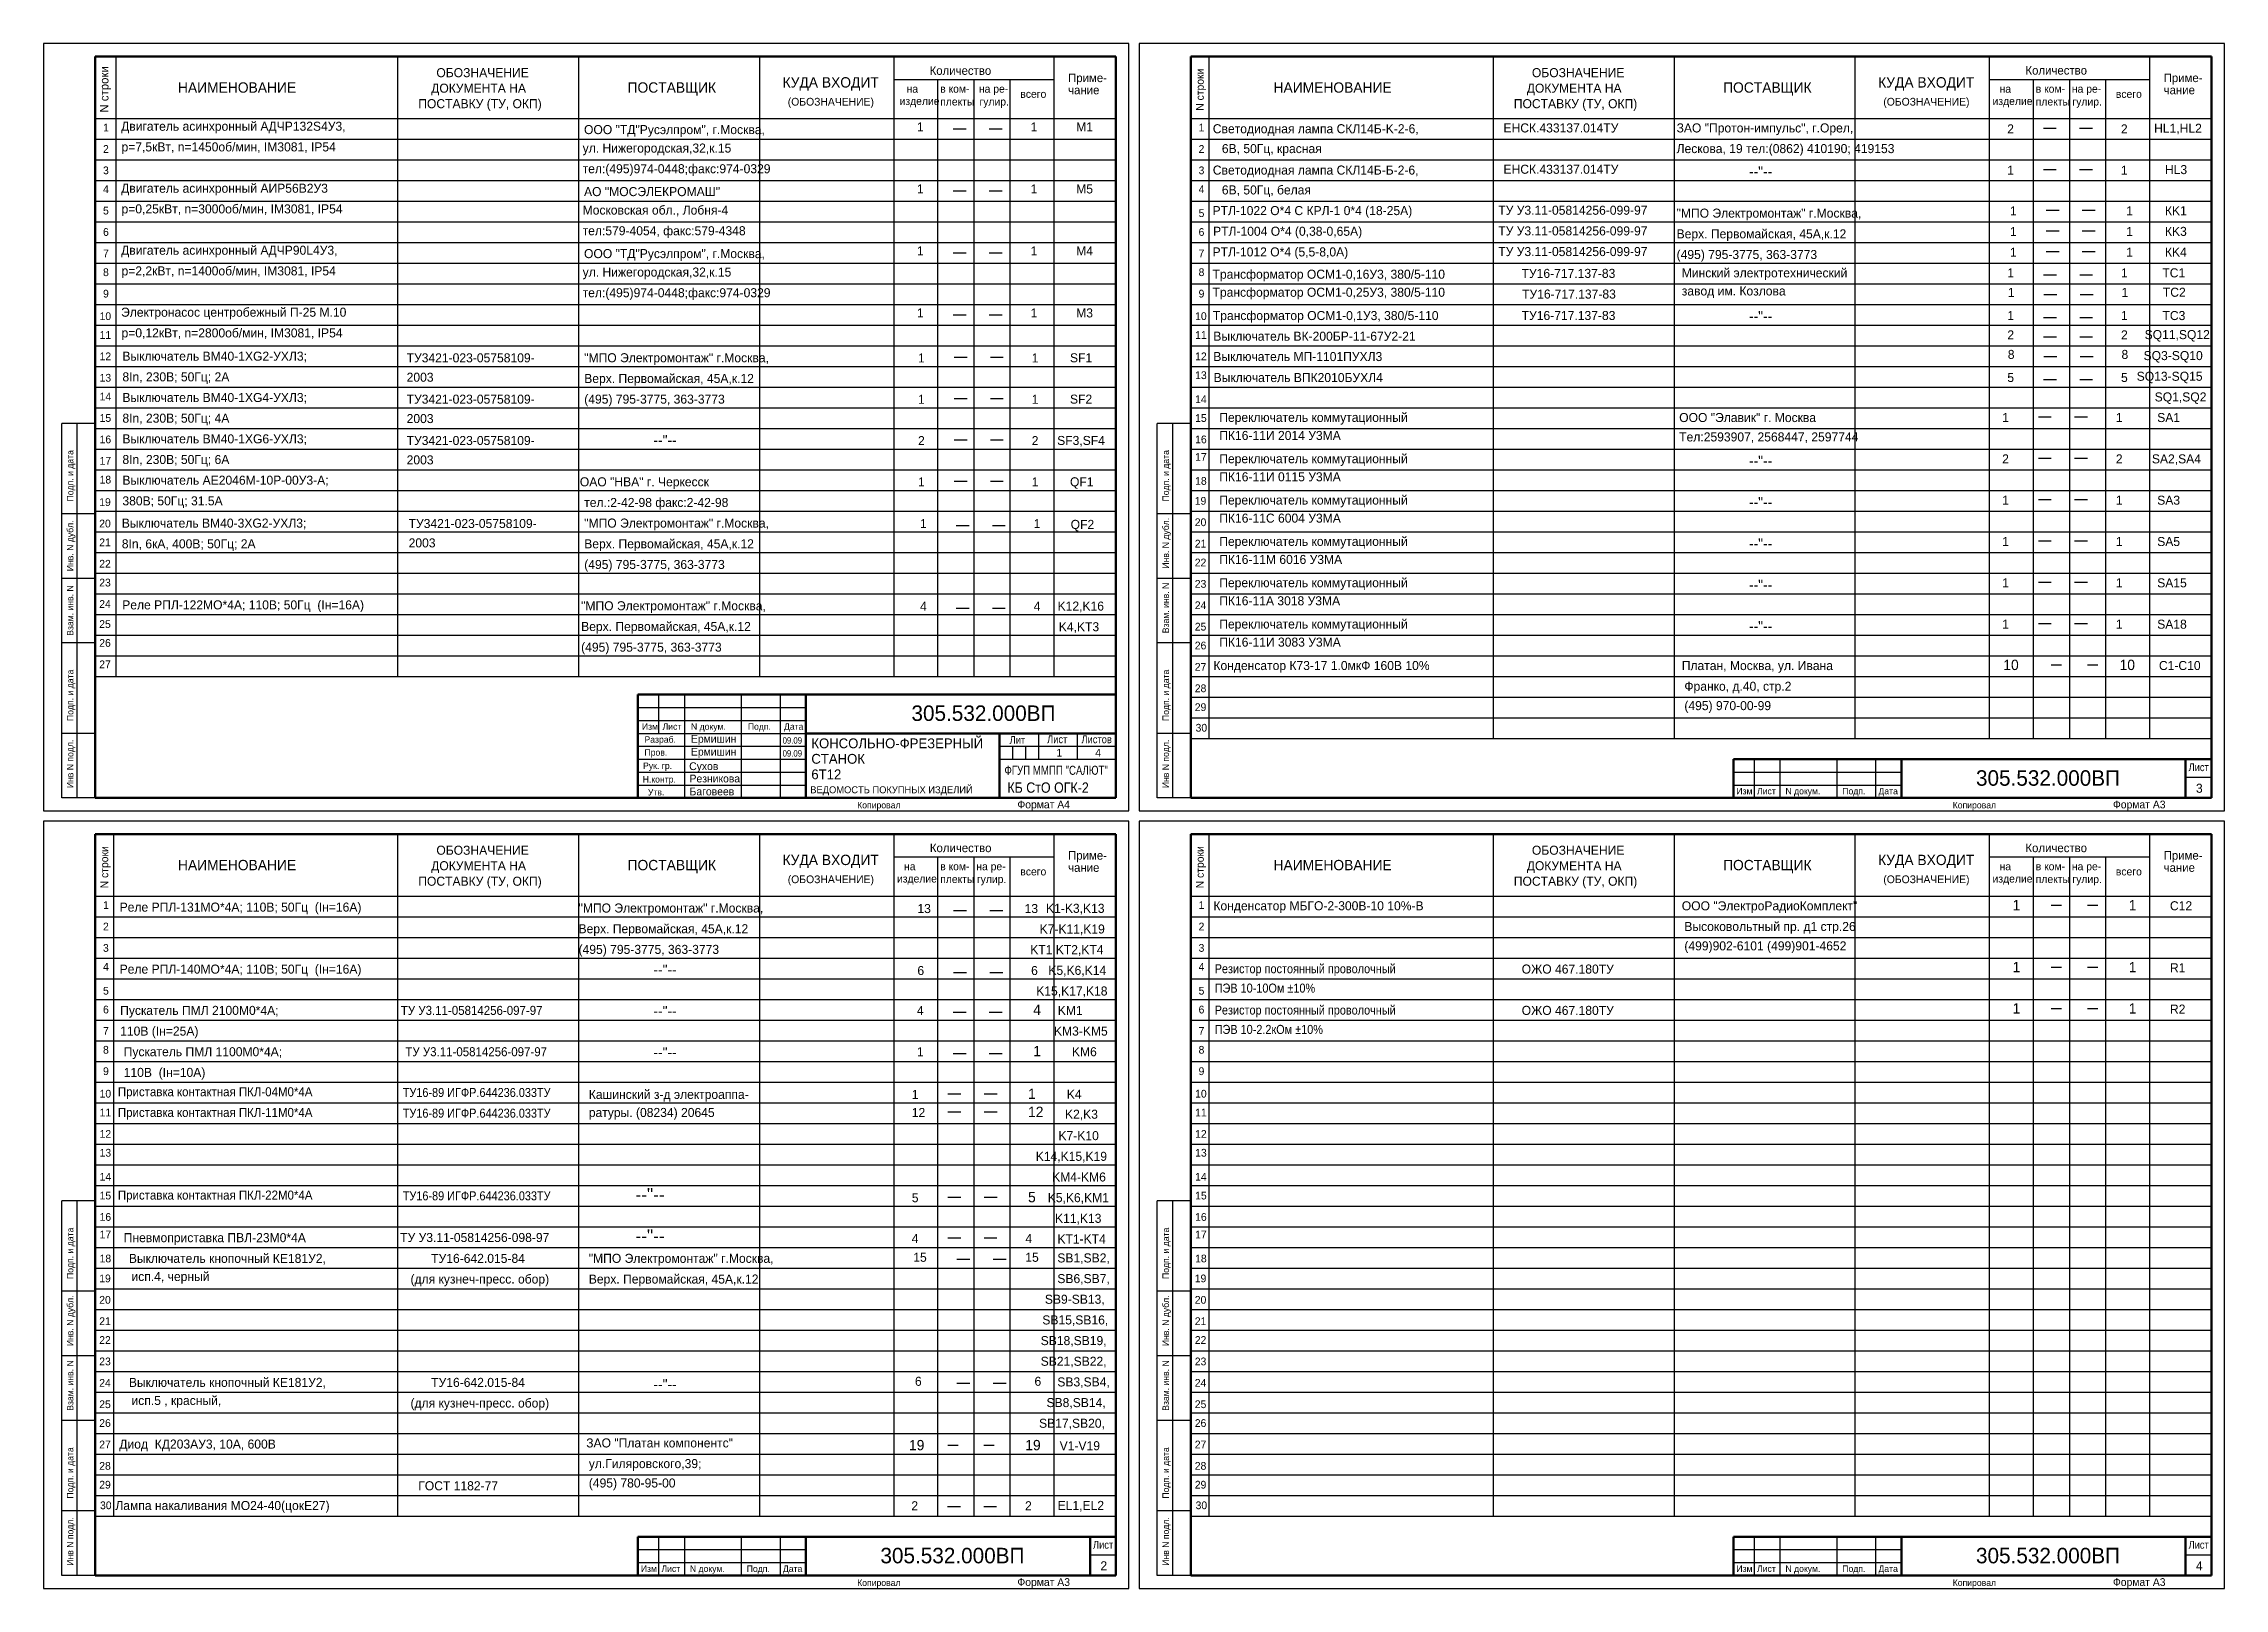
# Model space of a CAD drawing. Header units: inches. Extents: x 0 to 844, y -598 to 0.
import ezdxf

# ---------------------------------------------------------------- set-up
doc = ezdxf.new("R2010")
doc.units = ezdxf.units.IN
doc.header["$MEASUREMENT"] = 0
for name, color, linetype, lineweight in [('Layer1', 6, 'Continuous', 50), ('РАМКА', 7, 'Continuous', 30), ('Слой1', 3, 'Continuous', 30)]:
    doc.layers.add(name, color=color, linetype=linetype, lineweight=lineweight)

# ---------------------------------------------------------------- blocks, each defined once
blk = doc.blocks.new('То же')
blk.add_text('--"--', height=5).set_placement((3, 1))

msp = doc.modelspace()

# ---------------------------------------------------------------- linework, layer by layer
for p, q in [((391, -14), (329, -14)), ((352, -33), (357, -33)), ((366, -33), (371, -33)), ((773.95, -32.77), (778.95, -32.77)), ((787.95, -32.77), (792.95, -32.77)), ((773.95, -48.77), (778.95, -48.77)), ((787.95, -48.77), (792.95, -48.77)), ((352, -57), (357, -57)), ((366, -57), (371, -57)), ((775, -64.5), (780, -64.5)), ((789, -64.5), (794, -64.5)), ((775, -72.5), (780, -72.5)), ((789, -72.5), (794, -72.5)), ((352, -81), (357, -81)), ((366, -81), (371, -81)), ((775, -80.5), (780, -80.5)), ((789, -80.5), (794, -80.5)), ((774, -89.5), (779, -89.5)), ((788, -89.5), (793, -89.5)), ((774.18, -97.07), (779.18, -97.07)), ((788.18, -97.07), (793.18, -97.07)), ((352, -105), (357, -105)), ((366, -105), (371, -105)), ((774, -106), (779, -106)), ((788, -106), (793, -106)), ((774, -113.5), (779, -113.5)), ((788, -113.5), (793, -113.5)), ((352.41, -121.44), (357.41, -121.44)), ((366.41, -121.44), (371.41, -121.44)), ((774.18, -121.07), (779.18, -121.07)), ((788.18, -121.07), (793.18, -121.07)), ((774, -130), (779, -130)), ((788, -130), (793, -130)), ((352.41, -137.44), (357.41, -137.44)), ((366.41, -137.44), (371.41, -137.44)), ((772, -144.5), (777, -144.5)), ((786, -144.5), (791, -144.5)), ((352.41, -153.44), (357.41, -153.44)), ((366.41, -153.44), (371.41, -153.44)), ((772, -160.5), (777, -160.5)), ((786, -160.5), (791, -160.5)), ((352.41, -169.44), (357.41, -169.44)), ((366.41, -169.44), (371.41, -169.44)), ((772, -176.5), (777, -176.5)), ((786, -176.5), (791, -176.5)), ((353.18, -186.57), (358.18, -186.57)), ((367.18, -186.57), (372.18, -186.57)), ((772, -192.5), (777, -192.5)), ((786, -192.5), (791, -192.5)), ((772, -208.5), (777, -208.5)), ((786, -208.5), (791, -208.5)), ((353.18, -218.57), (358.18, -218.57)), ((367.18, -218.57), (372.18, -218.57)), ((772, -224.5), (777, -224.5)), ((786, -224.5), (791, -224.5)), ((777, -240.5), (781, -240.5)), ((791, -240.5), (795, -240.5)), ((829, -284), (839, -284)), ((352.18, -335.57), (357.18, -335.57)), ((366.18, -335.57), (371.18, -335.57)), ((777, -333.5), (781, -333.5)), ((791, -333.5), (795, -333.5)), ((352.18, -359.57), (357.18, -359.57)), ((366.18, -359.57), (371.18, -359.57)), ((777, -357.5), (781, -357.5)), ((791, -357.5), (795, -357.5)), ((352, -375), (357, -375)), ((366, -375), (371, -375)), ((777, -373.5), (781, -373.5)), ((791, -373.5), (795, -373.5)), ((352, -391), (357, -391)), ((366, -391), (371, -391)), ((350, -406.52), (355, -406.52)), ((350, -413.52), (355, -413.52)), ((364, -406.52), (369, -406.52)), ((364, -413.52), (369, -413.52)), ((350, -446.52), (355, -446.52)), ((364, -446.52), (369, -446.52)), ((349.95, -462.35), (354.95, -462.35)), ((363.95, -462.35), (368.95, -462.35)), ((353.48, -470.57), (358.48, -470.57)), ((367.48, -470.57), (372.48, -470.57)), ((353.48, -518.57), (358.48, -518.57)), ((367.48, -518.57), (372.48, -518.57)), ((349.93, -542.53), (353.93, -542.53)), ((363.93, -542.53), (367.93, -542.53)), ((349.83, -566.29), (354.83, -566.29)), ((363.83, -566.29), (368.83, -566.29)), ((405, -585), (415, -585)), ((829, -585), (839, -585))]:
    msp.add_line(p, q)
at = {"layer": 'Layer1'}
for p, q in [((20, -5), (20, -292)), ((20, -5), (415, -5)), ((415, -5), (415, -292)), ((444, -5), (839, -5)), ((444, -292), (444, -5)), ((839, -5), (839, -292)), ((230, -252), (414.73, -252)), ((230, -252), (230, -292)), ((295, -252), (295, -292)), ((295, -267), (414.73, -267)), ((370, -267), (370, -292)), ((654, -277), (839, -277)), ((654, -277), (654, -292)), ((719, -277), (719, -292)), ((829, -292), (829, -277)), ((415, -292), (20, -292)), ((839, -292), (444, -292)), ((20, -306), (415, -306)), ((20, -593), (20, -306)), ((415, -306), (415, -593)), ((444, -306), (839, -306)), ((444, -593), (444, -306)), ((839, -306), (839, -593)), ((230, -578), (415, -578)), ((230, -578), (230, -593)), ((295, -578), (295, -593)), ((405, -593), (405, -578)), ((654, -578), (839, -578)), ((654, -578), (654, -593)), ((719, -578), (719, -593)), ((829, -593), (829, -578)), ((415, -593), (20, -593)), ((839, -593), (444, -593))]:
    msp.add_line(p, q, dxfattribs=at)
at = {"layer": 'РАМКА'}
for p, q in [((238, -252), (238, -267)), ((248, -252), (248, -292)), ((270, -252), (270, -292)), ((285, -252), (285, -292)), ((230, -262), (295, -262)), ((230, -267), (295, -267)), ((385, -267), (385, -277)), ((400, -267), (400, -277)), ((370, -272), (415, -272)), ((370, -277), (415, -277)), ((662, -277), (662, -292)), ((672, -277), (672, -292)), ((694, -277), (694, -292)), ((709, -277), (709, -292)), ((654, -287), (719, -287)), ((839, -292), (654, -292)), ((238, -578), (238, -593)), ((248, -578), (248, -593)), ((270, -578), (270, -593)), ((285, -578), (285, -593)), ((662, -578), (662, -593)), ((672, -578), (672, -593)), ((694, -578), (694, -593)), ((709, -578), (709, -593)), ((230, -588), (295, -588)), ((654, -588), (719, -588)), ((415, -593), (230, -593)), ((839, -593), (654, -593))]:
    msp.add_line(p, q, dxfattribs=at)
at = {"layer": 'Слой1'}
for p, q in [((0, 0), (0, -297)), ((420, 0), (0, 0)), ((420, -297), (420, 0)), ((844, 0), (424, 0)), ((424, 0), (424, -297)), ((844, -297), (844, 0)), ((28, -5), (28, -245)), ((137, -5), (137, -245)), ((207, -5), (207, -245)), ((277, -5), (277, -245)), ((329, -5), (329, -245)), ((391, -5), (391, -245)), ((451, -5), (451, -269)), ((561, -5), (561, -269)), ((631, -5), (631, -269)), ((701, -5), (701, -269)), ((753, -5), (753, -269)), ((815, -5), (815, -269)), ((346, -14), (346, -245)), ((360, -14), (360, -245)), ((374, -14), (374, -245)), ((815, -14), (753, -14)), ((770, -14), (770, -269)), ((784, -14), (784, -269)), ((798, -14), (798, -269)), ((20, -29), (415, -29)), ((444, -29), (839, -29)), ((20, -37), (415, -37)), ((444, -37), (839, -37)), ((20, -45), (415, -45)), ((444, -45), (839, -45)), ((20, -53), (415, -53)), ((444, -53), (839, -53)), ((20, -61), (415, -61)), ((444, -61), (839, -61)), ((20, -69), (415, -69)), ((444, -69), (839, -69)), ((20, -77), (415, -77)), ((444, -77), (839, -77)), ((20, -85), (415, -85)), ((444, -85), (839, -85)), ((20, -93), (415, -93)), ((20, -101), (415, -101)), ((444, -93), (839, -93)), ((444, -101), (839, -101)), ((20, -109), (415, -109)), ((444, -109), (839, -109)), ((20, -117), (415, -117)), ((444, -117), (839, -117)), ((20, -125), (415, -125)), ((444, -125), (839, -125)), ((20, -133), (415, -133)), ((444, -133), (839, -133)), ((20, -141), (415, -141)), ((444, -141), (839, -141)), ((7, -292), (7, -147)), ((20, -147), (7, -147)), ((13, -292), (13, -147)), ((20, -149), (415, -149)), ((431, -292), (431, -147)), ((444, -147), (431, -147)), ((437, -292), (437, -147)), ((444, -149), (839, -149)), ((20, -157), (415, -157)), ((444, -157), (839, -157)), ((20, -165), (415, -165)), ((444, -165), (839, -165)), ((20, -173), (415, -173)), ((444, -173), (839, -173)), ((20, -182), (7, -182)), ((20, -181), (415, -181)), ((444, -182), (431, -182)), ((444, -181), (839, -181)), ((20, -189), (415, -189)), ((444, -189), (839, -189)), ((20, -197), (415, -197)), ((444, -197), (839, -197)), ((20, -207), (7, -207)), ((20, -205), (415, -205)), ((444, -207), (431, -207)), ((444, -205), (839, -205)), ((20, -213), (415, -213)), ((444, -213), (839, -213)), ((20, -221), (415, -221)), ((444, -221), (839, -221)), ((20, -232), (7, -232)), ((20, -229), (415, -229)), ((444, -232), (431, -232)), ((444, -229), (839, -229)), ((20, -237), (415, -237)), ((444, -237), (839, -237)), ((20, -245), (415, -245)), ((444, -245), (839, -245)), ((444, -253), (839, -253)), ((230, -257), (295, -257)), ((444, -261), (839, -261)), ((20, -267), (7, -267)), ((444, -267), (431, -267)), ((444.03, -269.02), (839.03, -269.02)), ((230, -272), (295, -272)), ((230, -277), (295, -277)), ((375, -272), (375, -277)), ((380, -272), (380, -277)), ((230, -282), (295, -282)), ((654, -282), (719, -282)), ((20, -292), (7, -292)), ((230, -287), (295, -287)), ((444, -292), (431, -292)), ((0, -297), (420, -297)), ((420, -301), (0, -301)), ((0, -301), (0, -598)), ((420, -598), (420, -301)), ((424, -297), (844, -297)), ((844, -301), (424, -301)), ((424, -301), (424, -598)), ((844, -598), (844, -301)), ((27, -306), (27, -570)), ((137, -306), (137, -570)), ((207, -306), (207, -570)), ((277, -306), (277, -570)), ((329, -306), (329, -570)), ((391, -306), (391, -570)), ((451, -306), (451, -570)), ((561, -306), (561, -570)), ((631, -306), (631, -570)), ((701, -306), (701, -570)), ((753, -306), (753, -570)), ((815, -306), (815, -570)), ((391, -315), (329, -315)), ((346, -315), (346, -570)), ((360, -315), (360, -570)), ((374, -315), (374, -570)), ((815, -315), (753, -315)), ((770, -315), (770, -570)), ((784, -315), (784, -570)), ((798, -315), (798, -570)), ((20, -330), (415, -330)), ((444, -330), (839, -330)), ((20, -338), (415, -338)), ((20, -346), (415, -346)), ((444, -338), (839, -338)), ((444, -346), (839, -346)), ((20, -354), (415, -354)), ((444, -354), (839, -354)), ((20, -362), (415, -362)), ((444, -362), (839, -362)), ((20, -370), (415, -370)), ((444, -370), (839, -370)), ((20, -378), (415, -378)), ((444, -378), (839, -378)), ((20, -386), (415, -386)), ((444, -386), (839, -386)), ((20, -394), (415, -394)), ((444, -394), (839, -394)), ((20, -402), (415, -402)), ((444, -402), (839, -402)), ((20, -410), (415, -410)), ((444, -410), (839, -410)), ((20, -418), (415, -418)), ((444, -418), (839, -418)), ((20, -426), (415, -426)), ((444, -426), (839, -426)), ((20, -434), (415, -434)), ((444, -434), (839, -434)), ((20, -442), (415, -442)), ((444, -442), (839, -442)), ((7, -593), (7, -448)), ((20, -448), (7, -448)), ((13, -593), (13, -448)), ((20, -450), (415, -450)), ((431, -593), (431, -448)), ((444, -448), (431, -448)), ((437, -593), (437, -448)), ((444, -450), (839, -450)), ((20, -458), (415, -458)), ((444, -458), (839, -458)), ((20, -466), (415, -466)), ((444, -466), (839, -466)), ((20, -474), (415, -474)), ((444, -474), (839, -474)), ((20, -483), (7, -483)), ((20, -482), (415, -482)), ((444, -483), (431, -483)), ((444, -482), (839, -482)), ((20, -490), (415, -490)), ((444, -490), (839, -490)), ((20, -498), (415, -498)), ((20, -506), (415, -506)), ((444, -498), (839, -498)), ((444, -506), (839, -506)), ((20, -508), (7, -508)), ((20, -514), (415, -514)), ((444, -508), (431, -508)), ((444, -514), (839, -514)), ((20, -522), (415, -522)), ((444, -522), (839, -522)), ((20, -530), (415, -530)), ((444, -530), (839, -530)), ((20, -533), (7, -533)), ((20, -538), (415, -538)), ((444, -533), (431, -533)), ((444, -538), (839, -538)), ((20, -546), (415, -546)), ((444, -546), (839, -546)), ((20, -554), (415, -554)), ((444, -554), (839, -554)), ((20, -562), (415, -562)), ((444, -562), (839, -562)), ((20, -568), (7, -568)), ((20.03, -570.02), (415.03, -570.02)), ((444, -568), (431, -568)), ((444.03, -570.02), (839.03, -570.02)), ((230, -583), (295, -583)), ((654, -583), (719, -583)), ((0, -598), (420, -598)), ((20, -593), (7, -593)), ((424, -598), (844, -598)), ((444, -593), (431, -593))]:
    msp.add_line(p, q, dxfattribs=at)

# ---------------------------------------------------------------- block references
for p in [(226.06, -449), (226.06, -465)]:
    msp.add_blockref('То же', p)

# ---------------------------------------------------------------- texts
for s, height, p in [('НАИМЕНОВАНИЕ', 4, (52, -19)), ('ДОКУМЕНТА НА', 3.5, (150, -19)), ('ОБОЗНАЧЕНИЕ', 3.5, (152, -13)), ('ПОСТАВЩИК', 4, (226, -19)), ('КУДА ВХОДИТ', 4, (286, -17)), ('Приме-', 3.3, (396.5, -14.9)), ('НАИМЕНОВАНИЕ', 4, (476, -19)), ('ДОКУМЕНТА НА', 3.5, (574, -19)), ('ОБОЗНАЧЕНИЕ', 3.5, (576, -13)), ('ПОСТАВЩИК', 4, (650, -19)), ('КУДА ВХОДИТ', 4, (710, -17)), ('Приме-', 3.3, (820.5, -14.9)), ('ПОСТАВКУ (ТУ, ОКП)', 3.5, (145, -25)), ('(ОБОЗНАЧЕНИЕ)', 3, (288, -24)), ('чание', 3.3, (396.5, -19.61)), ('ПОСТАВКУ (ТУ, ОКП)', 3.5, (569, -25)), ('(ОБОЗНАЧЕНИЕ)', 3, (712, -24)), ('чание', 3.3, (820.5, -19.61)), ('Двигатель асинхронный АДЧР132S4У3,', 3.5, (29.98, -33.73)), ('ООО "ТД"Русэлпром", г.Москва,', 3.5, (209.15, -35.04)), ('1', 3.5, (338, -34)), ('1', 3.5, (382, -34)), ('M1', 3.5, (399.63, -34)), ('Светодиодная лампа СКЛ14Б-K-2-6,', 3.5, (452.5, -34.71)), ('ЕНСК.433137.014ТУ', 3.5, (565, -34.39)), ('ЗАО "Протон-импульс", г.Орел,', 3.5, (632, -34.39)), ('2', 3.5, (759.95, -34.77)), ('2', 3.5, (803.95, -34.77)), ('HL1,HL2', 3.5, (816.8, -34.52)), ('p=7,5кВт, n=1450об/мин, IM3081, IP54', 3.5, (30.15, -41.73)), ('ул. Нижегородская,32,к.15', 3.5, (208.62, -42.19)), ('6В, 50Гц, красная', 3.5, (456, -42.39)), ('Лескова, 19 тел:(0862) 410190; 419153', 3.5, (632, -42.39)), ('тел:(495)974-0448;факс:974-0329', 3.5, (208.62, -50.19)), ('Светодиодная лампа СКЛ14Б-Б-2-6,', 3.5, (452.5, -50.71)), ('ЕНСК.433137.014ТУ', 3.5, (565, -50.39)), ('--"--', 4, (660, -51.5)), ('1', 3.5, (759.95, -50.77)), ('1', 3.5, (803.95, -50.77)), ('HL3', 3.5, (821, -50.52)), ('Двигатель асинхронный АИР56В2У3', 3.5, (29.98, -57.73)), ('АО "МОСЭЛЕКРОМАШ"', 3.5, (209.15, -59.04)), ('1', 3.5, (338, -58)), ('1', 3.5, (382, -58)), ('M5', 3.5, (399.63, -58)), ('6В, 50Гц, белая', 3.5, (456, -58.39)), ('p=0,25кВт, n=3000об/мин, IM3081, IP54', 3.5, (30.15, -65.73)), ('Московская обл., Лобня-4', 3.5, (208.62, -66.19)), ('РТЛ-1022 О*4 C КРЛ-1 0*4 (18-25А)', 3.5, (452.4, -66.39)), ('ТУ У3.11-05814256-099-97', 3.5, (563, -66.25)), ('"МПО Электромонтаж" г.Москва,', 3.5, (632, -67.37)), ('1', 3.5, (761, -66.5)), ('1', 3.5, (806, -66.5)), ('КK1', 3.5, (821, -66.44)), ('тел:579-4054, факс:579-4348', 3.5, (208.62, -74.19)), ('РТЛ-1004 О*4 (0,38-0,65А)', 3.5, (452.6, -74.39)), ('ТУ У3.11-05814256-099-97', 3.5, (563, -74.25)), ('Верх. Первомайская, 45А,к.12', 3.5, (632, -75.39)), ('1', 3.5, (761, -74.5)), ('1', 3.5, (806, -74.5)), ('КK3', 3.5, (821, -74.44)), ('Двигатель асинхронный АДЧР90L4У3,', 3.5, (29.98, -81.73)), ('ООО "ТД"Русэлпром", г.Москва,', 3.5, (209.15, -83.04)), ('1', 3.5, (338, -82)), ('1', 3.5, (382, -82)), ('M4', 3.5, (399.63, -82)), ('РТЛ-1012 О*4 (5,5-8,0А)', 3.5, (452.4, -82.39)), ('ТУ У3.11-05814256-099-97', 3.5, (563, -82.25)), ('(495) 795-3775, 363-3773', 3.5, (632, -83.39)), ('1', 3.5, (761, -82.5)), ('1', 3.5, (806, -82.5)), ('КK4', 3.5, (821, -82.44)), ('p=2,2кВт, n=1400об/мин, IM3081, IP54', 3.5, (30.15, -89.73)), ('ул. Нижегородская,32,к.15', 3.5, (208.62, -90.19)), ('Трансформатор ОСМ1-0,16У3, 380/5-110', 3.5, (452.4, -91.02)), ('ТУ16-717.137-83', 3.5, (572, -90.7)), ('Минский электротехнический', 3.5, (634, -90.5)), ('1', 3.5, (760, -90.5)), ('1', 3.5, (804, -90.5)), ('TC1', 3.5, (820, -90.5)), ('тел:(495)974-0448;факс:974-0329', 3.5, (208.62, -98.19)), ('Трансформатор ОСМ1-0,25У3, 380/5-110  ', 3.5, (452.4, -98)), ('ТУ16-717.137-83', 3.5, (572.2, -98.7)), ('завод им. Козлова', 3.5, (634, -97.5)), ('1', 3.5, (760.18, -98.07)), ('1', 3.5, (804.18, -98.07)), ('TC2', 3.5, (820.19, -98)), ('Электронасос центробежный П-25 М.10', 3.5, (29.98, -105.73)), ('1', 3.5, (338, -106)), ('1', 3.5, (382, -106)), ('M3', 3.5, (399.63, -106)), ('Трансформатор ОСМ1-0,1У3, 380/5-110', 3.5, (452.51, -107.02)), ('ТУ16-717.137-83', 3.5, (572.04, -107)), ('--"--', 4, (660, -107.5)), ('1', 3.5, (760, -107)), ('1', 3.5, (804, -107)), ('TC3', 3.5, (820.05, -107.02)), ('p=0,12кВт, n=2800об/мин, IM3081, IP54', 3.5, (30.15, -113.73)), ('Выключатель ВК-200БР-11-67У2-21', 3.5, (452.69, -115.02)), ('2', 3.5, (760, -114.5)), ('2', 3.5, (804, -114.5)), ('SQ11,SQ12', 3.5, (813.13, -114.39)), ('Выключатель ВМ40-1ХG2-УХЛ3;', 3.5, (30.5, -122.75)), ('ТУ3421-023-05758109-', 3.5, (140.5, -123.39)), ('"МПО Электромонтаж" г.Москва,', 3.5, (209.23, -123.36)), ('1', 3.5, (338.41, -123.44)), ('1', 3.5, (382.41, -123.44)), ('SF1', 3.5, (397.23, -123.38)), ('Выключатель МП-1101ПУХЛ3', 3.5, (452.69, -122.89)), ('8', 3.5, (760.18, -122.07)), ('8', 3.5, (804.18, -122.07)), ('SQ3-SQ10', 3.5, (812.73, -122.52)), ('8In, 230В; 50Гц; 2А ', 3.5, (30.5, -130.75)), ('2003', 3.5, (140.5, -130.89)), ('Верх. Первомайская, 45А,к.12', 3.5, (209.23, -131.38)), ('Выключатель ВПК2010БУХЛ4', 3.5, (452.82, -131.02)), ('5', 3.5, (760, -131)), ('5', 3.5, (804, -131)), ('SQ13-SQ15', 3.5, (810.06, -130.52)), ('SQ1,SQ2', 3.5, (817.02, -138.52)), ('8In, 230В; 50Гц; 4А ', 3.5, (30.5, -146.75)), ('Выключатель ВМ40-1ХG4-УХЛ3;', 3.5, (30.5, -138.75)), ('ТУ3421-023-05758109-', 3.5, (140.5, -139.39)), ('2003', 3.5, (140.5, -146.89)), ('(495) 795-3775, 363-3773', 3.5, (209.23, -139.38)), ('1', 3.5, (338.41, -139.44)), ('1', 3.5, (382.41, -139.44)), ('SF2', 3.5, (397.23, -139.38)), ('Переключатель коммутационный', 3.5, (455, -146.44)), ('ООО "Элавик" г. Москва', 3.5, (633, -146.5)), ('1', 3.5, (758, -146.5)), ('1', 3.5, (802, -146.5)), ('SА1', 3.5, (818, -146.5)), ('Выключатель ВМ40-1ХG6-УХЛ3;', 3.5, (30.5, -154.75)), ('ТУ3421-023-05758109-', 3.5, (140.5, -155.39)), ('--"--', 4, (236, -155.5)), ('2', 3.5, (338.41, -155.44)), ('2', 3.5, (382.41, -155.44)), ('SF3,SF4', 3.5, (392.26, -155.38)), ('ПК16-11И 2014 У3МА', 3.5, (455, -153.44)), ('Тел:2593907, 2568447, 2597744', 3.5, (633, -154)), ('8In, 230В; 50Гц; 6А ', 3.5, (30.5, -162.75)), ('2003', 3.5, (140.5, -162.89)), ('Переключатель коммутационный', 3.5, (455, -162.44)), ('--"--', 4, (660, -163.5)), ('2', 3.5, (758, -162.5)), ('2', 3.5, (802, -162.5)), ('SА2,SA4', 3.5, (815.94, -162.5)), ('Выключатель AE2046M-10P-00У3-А;', 3.5, (30.5, -170.75)), (' ОАО "НВА" г. Черкесск ', 3.5, (206.23, -171.38)), ('1', 3.5, (338.41, -171.44)), ('1', 3.5, (382.41, -171.44)), ('QF1', 3.5, (397.23, -171.38)), ('ПК16-11И 0115 У3МА', 3.5, (455, -169.44)), ('380В; 50Гц; 31.5А ', 3.5, (30.5, -178.75)), ('тел.:2-42-98 факс:2-42-98', 3.5, (209.23, -179.38)), ('Переключатель коммутационный', 3.5, (455, -178.44)), ('--"--', 4, (660, -179.5)), ('1', 3.5, (758, -178.5)), ('1', 3.5, (802, -178.5)), ('SА3', 3.5, (818, -178.5)), ('Выключатель ВМ40-3ХG2-УХЛ3;', 3.5, (30.27, -187.37)), ('ТУ3421-023-05758109-', 3.5, (141.27, -187.52)), ('"МПО Электромонтаж" г.Москва,', 3.5, (209.23, -187.36)), ('1', 3.5, (339.18, -187.57)), ('1', 3.5, (383.18, -187.57)), ('QF2', 3.5, (397.49, -187.87)), ('ПК16-11C 6004 У3МА', 3.5, (455, -185.44)), ('8In, 6кА, 400В; 50Гц; 2А ', 3.5, (30.27, -195.38)), ('2003', 3.5, (141.27, -195.02)), ('Верх. Первомайская, 45А,к.12', 3.5, (209.23, -195.38)), ('Переключатель коммутационный', 3.5, (455, -194.44)), ('--"--', 4, (660, -195.5)), ('1', 3.5, (758, -194.5)), ('1', 3.5, (802, -194.5)), ('SА5', 3.5, (818, -194.5)), ('(495) 795-3775, 363-3773', 3.5, (209.23, -203.38)), ('ПК16-11M 6016 У3МА', 3.5, (455, -201.44)), ('Переключатель коммутационный', 3.5, (455, -210.44)), ('--"--', 4, (660, -211.5)), ('1', 3.5, (758, -210.5)), ('1', 3.5, (802, -210.5)), ('SА15', 3.5, (818, -210.5)), ('Реле РПЛ-122MО*4A; 110В; 50Гц  (Iн=16А)', 3.5, (30.42, -219.02)), ('"МПО Электромонтаж" г.Москва,', 3.5, (208.03, -219.37)), ('4', 3.5, (339.18, -219.57)), ('4', 3.5, (383.18, -219.57)), ('K12,K16', 3.5, (392.43, -219.49)), ('ПК16-11A 3018 У3МА', 3.5, (455, -217.44)), ('Верх. Первомайская, 45А,к.12', 3.5, (208.03, -227.39)), ('K4,KT3', 3.5, (392.9, -227.49)), ('Переключатель коммутационный', 3.5, (455, -226.44)), ('--"--', 4, (660, -227.5)), ('1', 3.5, (758, -226.5)), ('1', 3.5, (802, -226.5)), ('SА18', 3.5, (818, -226.5)), ('(495) 795-3775, 363-3773', 3.5, (208.03, -235.39)), ('ПК16-11И 3083 У3МА', 3.5, (455, -233.44)), ('Конденсатор К73-17 1.0мкФ 160В 10%%%', 3.5, (452.74, -242.5)), ('Платан, Москва, ул. Ивана', 3.5, (634, -242.52)), ('10', 4, (758.45, -242.5)), ('10', 4, (803.45, -242.5)), ('C1-C10', 3.5, (818.67, -242.5)), ('Франко, д.40, стр.2', 3.5, (635, -250.52)), ('305.532.000ВП', 6, (335.87, -262.2)), ('(495) 970-00-99', 3.5, (635, -258.02)), ('1', 3, (392, -276)), ('4', 3, (407, -276)), ('ВЕДОМОСТЬ ПОКУПНЫХ ИЗДЕЛИЙ', 2.7, (296.71, -290.2)), ('305.532.000ВП', 6, (747.86, -287.29)), ('3', 3.5, (833, -290)), ('ОБОЗНАЧЕНИЕ', 3.5, (152, -314)), ('ОБОЗНАЧЕНИЕ', 3.5, (576, -314)), ('НАИМЕНОВАНИЕ', 4, (52, -320)), ('ДОКУМЕНТА НА', 3.5, (150, -320)), ('ПОСТАВЩИК', 4, (226, -320)), ('КУДА ВХОДИТ', 4, (286, -318)), ('чание', 3.3, (396.5, -320.61)), ('Приме-', 3.3, (396.5, -315.9)), ('НАИМЕНОВАНИЕ', 4, (476, -320)), ('ДОКУМЕНТА НА', 3.5, (574, -320)), ('ПОСТАВЩИК', 4, (650, -320)), ('КУДА ВХОДИТ', 4, (710, -318)), ('чание', 3.3, (820.5, -320.61)), ('Приме-', 3.3, (820.5, -315.9)), ('ПОСТАВКУ (ТУ, ОКП)', 3.5, (145, -326)), ('(ОБОЗНАЧЕНИЕ)', 3, (288, -325)), ('ПОСТАВКУ (ТУ, ОКП)', 3.5, (569, -326)), ('(ОБОЗНАЧЕНИЕ)', 3, (712, -325)), ('Реле РПЛ-131MО*4A; 110В; 50Гц  (Iн=16А)', 3.5, (29.42, -336.02)), ('"МПО Электромонтаж" г.Москва,', 3.5, (207.03, -336.37)), ('13', 3.5, (338.18, -336.57)), ('13', 3.5, (379.67, -336.57)), ('K1-K3,K13', 3.5, (387.96, -336.49)), ('Конденсатор МБГО-2-300В-10 10%%%-В', 3.5, (452.74, -335.5)), ('ООО "ЭлектроРадиоКомплект"', 3.5, (634, -335.52)), ('1', 4, (762, -335.5)), ('1', 4, (807, -335.5)), ('C12', 3.5, (822.93, -335.5)), ('Верх. Первомайская, 45А,к.12', 3.5, (207.03, -344.39)), ('K7-K11,K19', 3.5, (385.46, -344.49)), ('Высоковольтный пр. д1 стр.26', 3.5, (635, -343.52)), ('(495) 795-3775, 363-3773', 3.5, (207.03, -352.39)), ('KT1,KT2,KT4', 3.5, (381.85, -352.49)), ('(499)902-6101 (499)901-4652', 3.5, (635, -351.02)), ('Реле РПЛ-140MО*4A; 110В; 50Гц  (Iн=16А)', 3.5, (29.42, -360.02)), ('--"--', 4, (236, -360.5)), ('6', 3.5, (338.18, -360.57)), ('6', 3.5, (382.18, -360.57)), ('K5,K6,K14', 3.5, (388.86, -360.49)), ('ОЖО 467.180ТУ', 3.5, (572.04, -360)), ('1', 4, (762, -359.5)), ('1', 4, (807, -359.5)), ('R1', 3.5, (822.93, -359.5)), ('K15,K17,K18', 3.5, (384.16, -368.49)), ('Пускатель ПМЛ 2100M0*4А;', 3.5, (29.63, -376)), ('--"--', 4, (236, -376.5)), ('4', 3.5, (338, -376)), ('4', 4, (383, -376)), ('KM1', 3.5, (392.51, -376)), ('ОЖО 467.180ТУ', 3.5, (572.04, -376)), ('1', 4, (762, -375.5)), ('1', 4, (807, -375.5)), ('R2', 3.5, (822.93, -375.5)), ('110В (Iн=25А)', 3.5, (29.63, -384)), ('1', 4, (383, -392)), ('KM3-KM5', 3.5, (391.03, -384)), ('110В  (Iн=10А)', 3.5, (31, -400)), ('Пускатель ПМЛ 1100M0*4А;', 3.5, (31, -392)), ('--"--', 4, (236, -392.5)), ('1', 3.5, (338, -392)), ('KM6', 3.5, (397.98, -392)), ('Кашинский з-д электроаппа-', 3.5, (211, -408.52)), ('1', 3.5, (336, -408.52)), ('1', 4, (381, -408.52)), ('K4', 3.5, (396, -408.46)), ('ратуры. (08234) 20645', 3.5, (211, -415.52)), ('12', 3.5, (336, -415.52)), ('12', 4, (381, -415.52)), ('K2,K3', 3.5, (395.3, -416.19)), ('K7-K10', 3.5, (392.77, -424.49)), ('K14,K15,K19', 3.5, (383.97, -432.49)), ('KM4-KM6', 3.5, (390.31, -440.49)), ('5', 3.5, (336, -448.52)), ('5', 4, (381, -448.52)), ('K5,K6,KM1', 3.5, (388.62, -448.49)), ('K11,K13', 3.5, (391.43, -456.49)), ('Пневмоприставка ПВЛ-23M0*4A', 3.5, (31, -463.98)), ('ТУ У3.11-05814256-098-97', 3.5, (138, -463.91)), ('4', 3.5, (335.95, -464.35)), ('4', 3.5, (379.95, -464.35)), ('KT1-KT4', 3.5, (392.36, -464.49)), ('Выключатель кнопочный КЕ181У2,', 3.5, (33, -472)), ('ТУ16-642.015-84', 3.5, (150, -472)), ('"МПО Электромонтаж" г.Москва,', 3.5, (211, -471.98)), ('15', 3.5, (336.58, -471.57)), ('15', 3.5, (379.94, -471.57)), ('SB1,SB2,', 3.5, (392.33, -471.82)), ('исп.4, черный', 3.5, (34, -479)), ('(для кузнеч-пресс. обор)', 3.5, (142, -480)), ('Верх. Первомайская, 45А,к.12', 3.5, (211, -480)), ('SB6,SB7,', 3.5, (392.33, -479.82)), ('SB9-SB13,', 3.5, (387.5, -487.82)), ('SB15,SB16,', 3.5, (386.53, -495.82)), ('SB18,SB19,', 3.5, (385.89, -503.82)), ('SB21,SB22,', 3.5, (385.89, -511.82)), ('Выключатель кнопочный КЕ181У2,', 3.5, (33, -520)), ('исп.5 , красный,', 3.5, (34, -527)), ('ТУ16-642.015-84', 3.5, (150, -520)), ('--"--', 4, (236, -521)), ('6', 3.5, (337.23, -519.57)), ('6', 3.5, (383.48, -519.57)), ('SB3,SB4,', 3.5, (392.33, -519.82)), ('(для кузнеч-пресс. обор)', 3.5, (142, -528)), ('SB8,SB14,', 3.5, (388.14, -527.82)), ('ЗАО "Платан компонентс"', 3.5, (210, -543.44)), ('SB17,SB20,', 3.5, (385.25, -535.82)), ('Диод  КД203AУ3, 10А, 600В', 3.5, (29.28, -543.88)), ('ул.Гиляровского,39;', 3.5, (211, -551.44)), ('19', 4, (334.93, -544.53)), ('19', 4, (379.93, -544.53)), ('V1-V19', 3.5, (393.22, -544.53)), ('ГОСТ 1182-77', 3.5, (145, -560.02)), ('(495) 780-95-00', 3.5, (211, -558.94)), ('Лампа накаливания МО24-40(цокЕ27)', 3.5, (27.76, -567.67)), ('2', 3.5, (335.83, -567.77)), ('2', 3.5, (379.83, -567.77)), ('EL1,EL2', 3.5, (392.45, -567.64)), ('305.532.000ВП', 6, (323.86, -588.29)), ('305.532.000ВП', 6, (747.86, -588.29)), ('2', 3.5, (409, -591)), ('4', 3.5, (833, -591))]:
    msp.add_text(s, height=height).set_placement(p)
at = {"color": 0}
for s, height, width, p in [('ФГУП ММПП "САЛЮТ"', 3.5, 0.8, (371.86, -283.05)), ('КБ СтО ОГК-2', 4, 0.9, (373, -290))]:
    msp.add_text(s, height=height, dxfattribs=dict(at, width=width)).set_placement(p)
for s, width, p in [('Резистор постоянный проволочный', 0.9, (453.22, -359.87)), ('ПЭВ 10-10Ом %%P10%%%', 0.9, (453.22, -367.37)), ('ТУ У3.11-05814256-097-97', 0.95, (138.24, -376)), ('Резистор постоянный проволочный', 0.9, (453.22, -375.87)), ('ПЭВ 10-2.2кОм %%P10%%%', 0.9, (453.22, -383.37)), ('ТУ У3.11-05814256-097-97', 0.95, (140, -392)), ('Приставка контактная ПКЛ-04M0*4A', 0.95, (28.74, -407.5)), ('ТУ16-89 ИГФР.644236.033ТУ', 0.9, (139, -407.78)), ('Приставка контактная ПКЛ-11M0*4A', 0.95, (28.74, -415.5)), ('ТУ16-89 ИГФР.644236.033ТУ', 0.9, (139, -415.78)), ('Приставка контактная ПКЛ-22M0*4A', 0.95, (28.74, -447.5)), ('ТУ16-89 ИГФР.644236.033ТУ', 0.9, (139, -447.78))]:
    msp.add_text(s, height=3.5, dxfattribs=dict(width=width)).set_placement(p)
for tag, p in [('КОНСОЛЬНО-ФРЕЗЕРНЫЙ', (297.13, -272.77)), ('СТАНОК', (297.13, -278.77)), ('6Т12', (297.13, -284.77))]:
    msp.add_attdef(tag, p, '', height=3.8)
at = {"layer": 'Слой1'}
for s, height, p in [('N строки', 3.3, (25.1, -26.7)), ('N строки', 3, (449, -26)), ('Подп. и дата', 2.5, (11.52, -177.24)), ('Подп. и дата', 2.5, (435.52, -177.24)), ('Инв. N дубл.', 2.5, (11.52, -204.24)), ('Инв. N дубл.', 2.5, (435.52, -203.24)), ('Взам. инв. N', 2.5, (11.52, -229.24)), ('Взам. инв. N', 2.5, (435.52, -228.24)), ('Подп. и дата', 2.5, (11.52, -262.24)), ('Подп. и дата', 2.5, (435.52, -262.24)), ('Инв N подл.', 2.5, (11.52, -288.24)), ('Инв N подл.', 2.5, (435.52, -288.24)), ('N строки', 3, (25, -327)), ('N строки', 3, (449, -327)), ('Подп. и дата', 2.5, (11.52, -478.24)), ('Подп. и дата', 2.5, (435.52, -478.24)), ('Инв. N дубл.', 2.5, (11.52, -504.24)), ('Инв. N дубл.', 2.5, (435.52, -504.24)), ('Взам. инв. N', 2.5, (11.52, -529.24)), ('Взам. инв. N', 2.5, (435.52, -529.24)), ('Подп. и дата', 2.5, (11.52, -563.24)), ('Подп. и дата', 2.5, (435.52, -563.24)), ('Инв N подл.', 2.5, (11.52, -589.24)), ('Инв N подл.', 2.5, (435.52, -589.24))]:
    msp.add_text(s, height=height, rotation=90, dxfattribs=at).set_placement(p)
for s, height, p in [('на', 3, (334, -19)), ('Количество', 3.3, (342.9, -12.1)), ('в ком-', 3, (347, -19)), ('на ре-', 3, (361.97, -19)), ('на', 3, (757, -19)), ('Количество', 3.3, (767, -12)), ('в ком-', 3, (771, -19)), ('на ре-', 3, (784.97, -19)), ('изделие', 3, (331.27, -23.75)), ('плекты', 3, (347, -23.96)), ('гулир.', 3, (362.19, -23.96)), ('всего', 3, (378, -21)), ('изделие', 3, (754.27, -23.75)), ('плекты', 3, (771, -23.96)), ('гулир.', 3, (785.19, -23.96)), ('всего', 3, (802, -21)), ('1', 3, (23, -34)), ('1', 3, (447, -34)), ('2', 3, (23, -42.29)), ('2', 3, (447, -42.29)), ('3', 3, (23, -50.57)), ('3', 3, (447, -50.57)), ('4', 3, (23, -57.86)), ('4', 3, (447, -57.86)), ('5', 3, (23, -66.14)), ('5', 3, (447, -67.14)), ('6', 3, (23, -74.43)), ('6', 3, (447, -74.43)), ('7', 3, (23, -82.71)), ('7', 3, (447, -82.71)), ('8', 3, (23, -90)), ('8', 3, (447, -90)), ('9', 3, (23, -98.29)), ('9', 3, (447, -98.29)), ('10', 3, (21.67, -107)), ('10', 3, (445.67, -107)), ('11', 3, (21.67, -114.29)), ('11', 3, (445.67, -114.29)), ('12', 3, (21.67, -122.57)), ('12', 3, (445.67, -122.57)), ('13', 3, (21.67, -130.86)), ('13', 3, (445.67, -129.86)), ('14', 3, (21.67, -138.14)), ('15', 3, (21.67, -146.43)), ('14', 3, (445.67, -139.14)), ('15', 3, (445.67, -146.43)), ('16', 3, (21.67, -154.71)), ('16', 3, (445.67, -154.71)), ('17', 3, (21.67, -163)), ('17', 3, (445.67, -161.5)), ('18', 3, (21.67, -170.29)), ('18', 3, (445.67, -170.79)), ('19', 3, (21.53, -179)), ('19', 3, (445.53, -178.5)), ('20', 3, (21.53, -187.29)), ('20', 3, (445.53, -186.79)), ('21', 3, (21.53, -194.57)), ('21', 3, (445.53, -195.07)), ('22', 3, (21.53, -202.86)), ('22', 3, (445.53, -202.36)), ('23', 3, (21.53, -210.14)), ('23', 3, (445.53, -210.64)), ('24', 3, (21.53, -218.43)), ('24', 3, (445.53, -218.93)), ('25', 3, (21.53, -226.21)), ('25', 3, (445.53, -227.21)), ('26', 3, (21.53, -233.5)), ('26', 3, (445.53, -234.5)), ('27', 3, (21.53, -241.79)), ('27', 3, (445.53, -242.79)), ('28', 3, (445.53, -251.07)), ('29', 3, (445.53, -258.36)), ('Изм', 2.5, (231.54, -265.63)), ('Разраб.', 2.5, (232.54, -270.63)), ('Лист', 2.5, (239.54, -265.63)), ('N докум.', 2.5, (250.54, -265.63)), ('Ермишин', 3, (250.54, -270.63)), ('Подп.', 2.5, (272.54, -265.63)), ('Дата', 2.5, (286.54, -265.63)), ('30', 3, (445.84, -266.34)), ('Рук. гр.', 2.5, (232, -280.79)), ('Пров.', 2.5, (232.54, -275.63)), ('Сухов', 3, (249.86, -281.22)), ('Ермишин', 3, (250.54, -275.63)), ('Н.контр.', 2.5, (231.86, -286.05)), ('Резникова', 3, (250, -286)), ('Утв.', 2.5, (233.86, -291.05)), ('Баговеев', 3, (250, -291)), ('Копировал', 2.5, (314.86, -296.05)), ('Формат А4', 3, (376.86, -296.05)), ('Изм', 2.5, (655.12, -290.62)), ('Лист', 2.5, (663.12, -290.62)), ('N докум.', 2.5, (674.12, -290.62)), ('Подп.', 2.5, (696.12, -290.62)), ('Дата', 2.5, (710.12, -290.62)), ('Копировал', 2.5, (738.86, -296.05)), ('Формат А3', 3, (800.86, -296.05)), ('Количество', 3.3, (343, -313)), ('Количество', 3.3, (767, -313)), ('на', 3, (333, -320)), ('в ком-', 3, (347, -320)), ('на ре-', 3, (360.97, -320)), ('всего', 3, (378, -322)), ('на', 3, (757, -320)), ('в ком-', 3, (771, -320)), ('на ре-', 3, (784.97, -320)), ('всего', 3, (802, -322)), ('изделие', 3, (330.27, -324.75)), ('плекты', 3, (347, -324.96)), ('гулир.', 3, (361.19, -324.96)), ('изделие', 3, (754.27, -324.75)), ('плекты', 3, (771, -324.96)), ('гулир.', 3, (785.19, -324.96)), ('1', 3, (23, -335)), ('1', 3, (447, -335)), ('2', 3, (23, -343.29)), ('2', 3, (447, -343.29)), ('3', 3, (23, -351.57)), ('3', 3, (447, -351.57)), ('4', 3, (23, -358.86)), ('4', 3, (447, -358.86)), ('5', 3, (23, -368.14)), ('5', 3, (447, -368.14)), ('6', 3, (23, -375.43)), ('6', 3, (447, -375.43)), ('8', 3, (23, -391)), ('7', 3, (23, -383.71)), ('8', 3, (447, -391)), ('7', 3, (447, -383.71)), ('9', 3, (23, -399.29)), ('9', 3, (447, -399.29)), ('10', 3, (21.67, -408)), ('10', 3, (445.67, -408)), ('11', 3, (21.67, -415.29)), ('11', 3, (445.67, -415.29)), ('12', 3, (21.67, -423.57)), ('12', 3, (445.67, -423.57)), ('13', 3, (21.67, -430.86)), ('13', 3, (445.67, -430.86)), ('14', 3, (21.67, -440.14)), ('14', 3, (445.67, -440.14)), ('15', 3, (21.67, -447.43)), ('15', 3, (445.67, -447.43)), ('16', 3, (21.67, -455.71)), ('16', 3, (445.67, -455.71)), ('17', 3, (21.67, -462.5)), ('17', 3, (445.67, -462.5)), ('18', 3, (21.67, -471.79)), ('18', 3, (445.67, -471.79)), ('19', 3, (21.53, -479.5)), ('19', 3, (445.53, -479.5)), ('20', 3, (21.53, -487.79)), ('20', 3, (445.53, -487.79)), ('21', 3, (21.53, -496.07)), ('21', 3, (445.53, -496.07)), ('22', 3, (21.53, -503.36)), ('22', 3, (445.53, -503.36)), ('23', 3, (21.53, -511.64)), ('23', 3, (445.53, -511.64)), ('24', 3, (21.53, -519.93)), ('24', 3, (445.53, -519.93)), ('25', 3, (21.53, -528.21)), ('25', 3, (445.53, -528.21)), ('26', 3, (21.53, -535.5)), ('26', 3, (445.53, -535.5)), ('27', 3, (21.53, -543.79)), ('27', 3, (445.53, -543.79)), ('28', 3, (21.53, -552.07)), ('29', 3, (21.53, -559.36)), ('28', 3, (445.53, -552.07)), ('29', 3, (445.53, -559.36)), ('30', 3, (21.84, -567.34)), ('30', 3, (445.84, -567.34)), ('Изм', 2.5, (231.12, -591.62)), ('Лист', 2.5, (239.12, -591.62)), ('N докум.', 2.5, (250.12, -591.62)), ('Подп.', 2.5, (272.12, -591.62)), ('Дата', 2.5, (286.12, -591.62)), ('Изм', 2.5, (655.12, -591.62)), ('Лист', 2.5, (663.12, -591.62)), ('N докум.', 2.5, (674.12, -591.62)), ('Подп.', 2.5, (696.12, -591.62)), ('Дата', 2.5, (710.12, -591.62)), ('Копировал', 2.5, (314.86, -597.05)), ('Формат А3', 3, (376.86, -597.05)), ('Копировал', 2.5, (738.86, -597.05)), ('Формат А3', 3, (800.86, -597.05))]:
    msp.add_text(s, height=height, dxfattribs=at).set_placement(p)
at = {"layer": 'Слой1', "width": 0.9}
for s, height, p in [('09.09', 2.5, (286, -271)), ('Лит', 3, (373.86, -271.05)), ('Лист', 3, (388.37, -270.81)), ('Листов', 3, (401.66, -270.83)), ('09.09', 2.5, (286, -276)), ('Лист', 3, (830.12, -281.62)), ('Лист', 3, (406.12, -582.62)), ('Лист', 3, (830.12, -582.62))]:
    msp.add_text(s, height=height, dxfattribs=at).set_placement(p)

doc.saveas('drawing.dxf')
